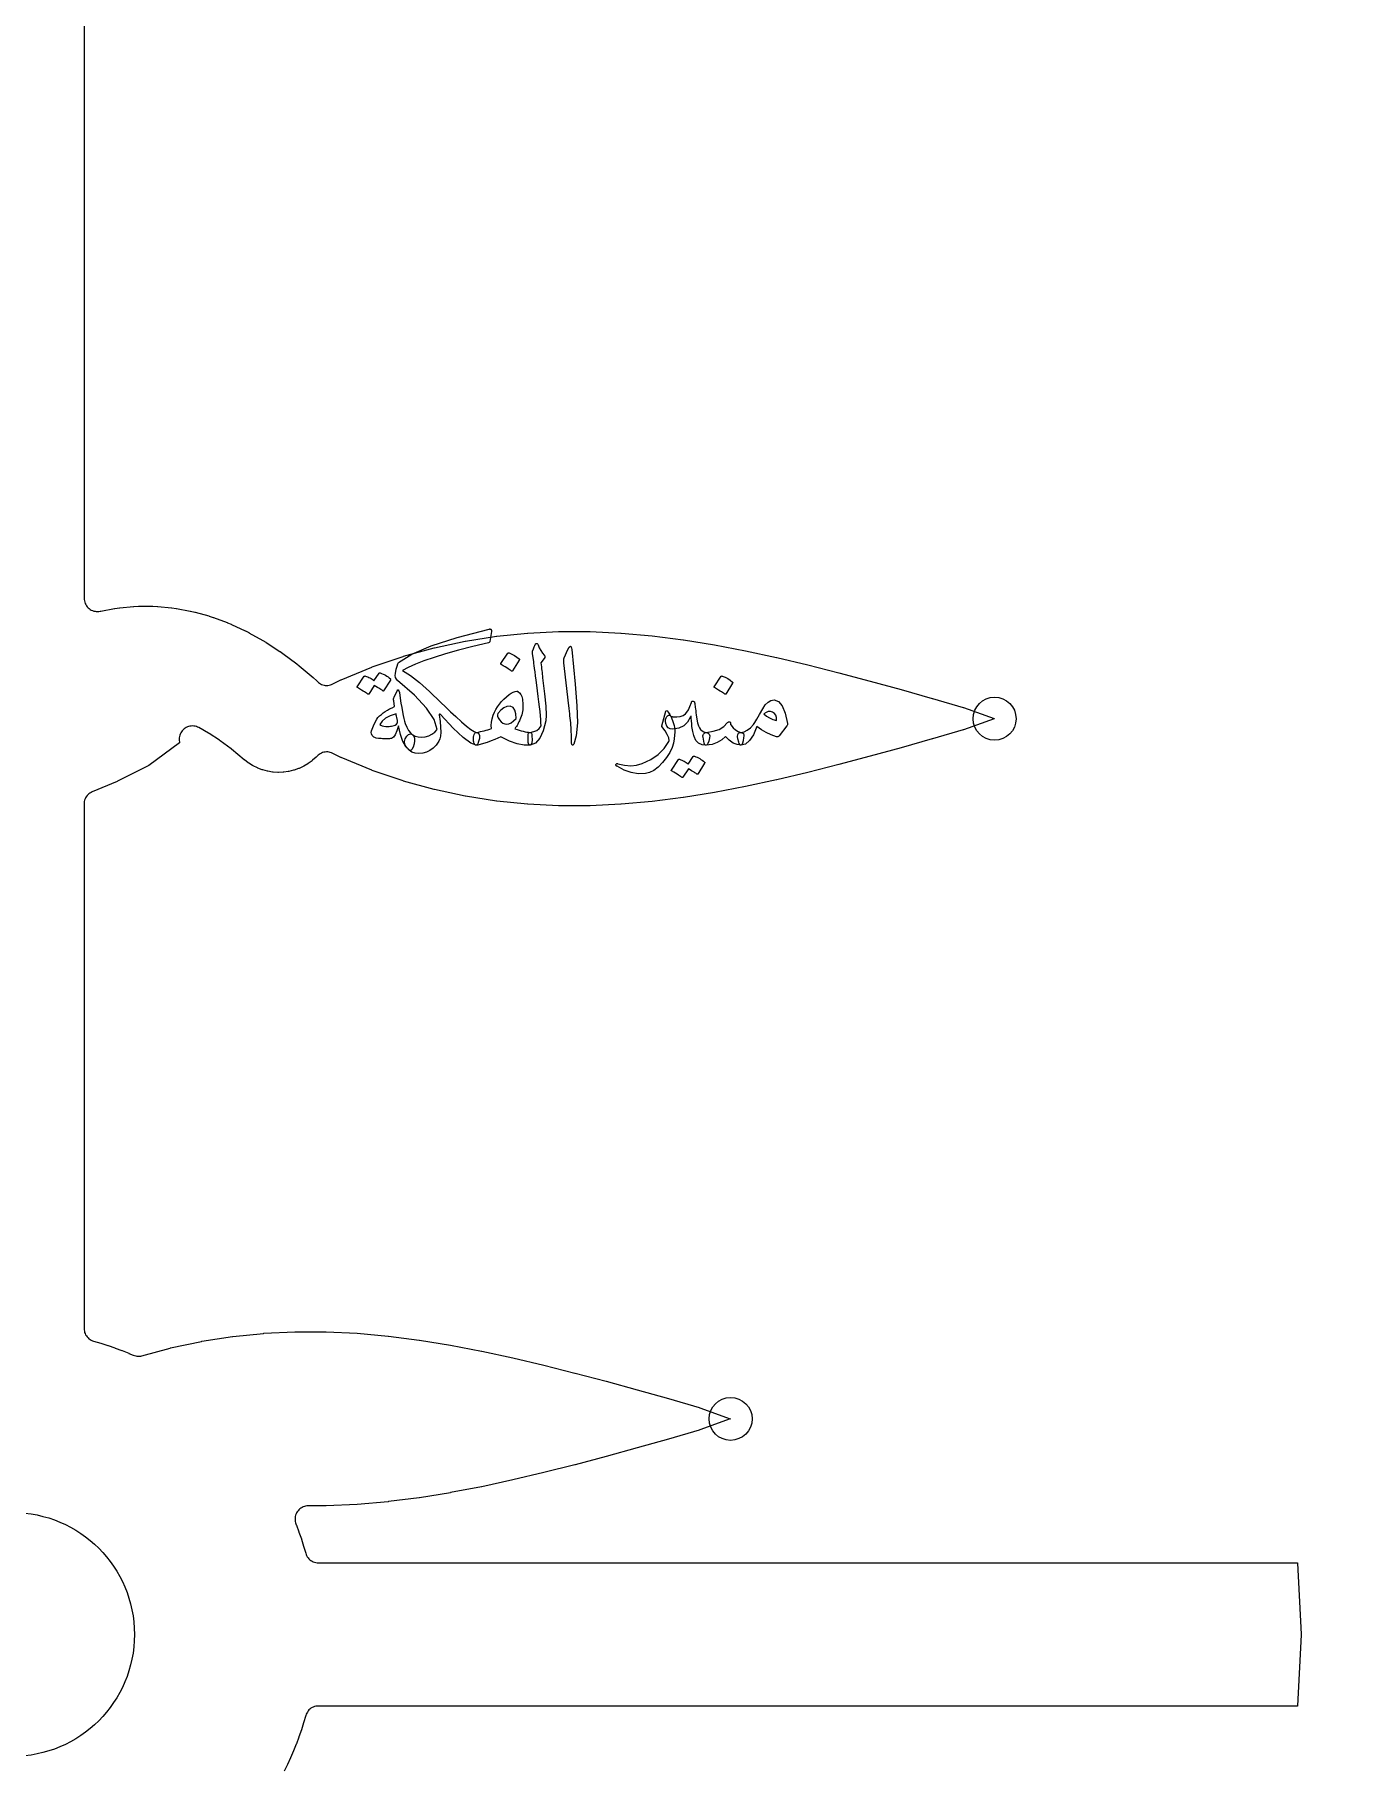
# Model space of a CAD drawing. Header units: millimetres. Extents: x -68 to 68, y -68 to 68.
# Drawn here: x 0.42 to 25.65, y -2.49 to 30.37 of the extents above; entities that cross this region are included whole.
import ezdxf

# ---------------------------------------------------------------- set-up
doc = ezdxf.new("R2010")
doc.units = ezdxf.units.MM
for name, color, linetype in [('CUT_INNER', 6, 'Continuous'), ('ENGRAVE', 7, 'Continuous'), ('TEXT', 5, 'Continuous')]:
    doc.layers.add(name, color=color, linetype=linetype)

msp = doc.modelspace()

# ---------------------------------------------------------------- linework, layer by layer
at = {"layer": 'CUT_INNER'}
msp.add_lwpolyline([(1.3602, 31.443), (1.359, 19.6678), (1.3603, 19.6429), (1.364, 19.6182), (1.3702, 19.594), (1.3787, 19.5705), (1.3896, 19.548), (1.4027, 19.5267), (1.4178, 19.5068), (1.4348, 19.4885), (1.4535, 19.472), (1.4739, 19.4575), (1.4955, 19.4451), (1.5183, 19.4349), (1.542, 19.427), (1.5664, 19.4215), (1.5912, 19.4185), (1.6162, 19.4179), (1.6411, 19.4199), (1.6656, 19.4243), (1.6725, 19.4259), (1.6779, 19.427), (1.9384, 19.4756), (1.9441, 19.4765), (2.0306, 19.4886), (2.0363, 19.4892), (2.2965, 19.5135), (2.3023, 19.5139), (2.3911, 19.518), (2.3969, 19.5182), (2.6571, 19.5182), (2.6629, 19.518), (2.7517, 19.5139), (2.7575, 19.5135), (3.0177, 19.4892), (3.0234, 19.4886), (3.1099, 19.4765), (3.1156, 19.4756), (3.376, 19.427), (3.3814, 19.4259), (3.4637, 19.4068), (3.4691, 19.4054), (3.7299, 19.3325), (3.7349, 19.331), (3.8115, 19.306), (3.8165, 19.3043), (4.0777, 19.2069), (4.0823, 19.2051), (4.1522, 19.1758), (4.1567, 19.1738), (4.4184, 19.0519), (4.4225, 19.0499), (4.4854, 19.0177), (4.4895, 19.0156), (4.7516, 18.869), (4.7553, 18.8668), (4.8111, 18.8331), (4.8147, 18.8308), (5.0773, 18.6595), (5.0805, 18.6573), (5.1296, 18.6231), (5.1328, 18.6208), (5.3958, 18.4247), (5.3986, 18.4225), (5.4416, 18.3885), (5.4444, 18.3863), (5.7066, 18.1663), (5.7112, 18.1622), (5.7779, 18.1005), (5.7884, 18.0897), (5.8063, 18.0732), (5.8256, 18.0585), (5.8463, 18.0457), (5.8682, 18.035), (5.891, 18.0265), (5.9145, 18.0202), (5.9385, 18.0163), (5.9628, 18.0147), (5.9871, 18.0154), (6.0112, 18.0186), (6.0349, 18.024), (6.058, 18.0318), (6.0802, 18.0417), (6.2314, 18.1184), (6.2402, 18.1225), (6.8229, 18.3636), (6.8304, 18.3664), (7.4139, 18.565), (7.4211, 18.5672), (8.0049, 18.7278), (8.0119, 18.7295), (8.5958, 18.8545), (8.6027, 18.8558), (9.1867, 18.947), (9.1935, 18.9479), (9.7777, 19.0069), (9.7842, 19.0074), (10.3687, 19.0358), (10.3749, 19.0359), (10.9598, 19.0355), (10.9656, 19.0353), (11.5509, 19.0079), (11.5562, 19.0076), (12.1421, 18.9553), (12.1468, 18.9548), (12.7332, 18.88), (12.7374, 18.8794), (13.3244, 18.7845), (13.3279, 18.7838), (13.9156, 18.6714), (13.9185, 18.6708), (14.5067, 18.5435), (14.5091, 18.5429), (15.0979, 18.4034), (15.0997, 18.403), (15.689, 18.2539), (15.6903, 18.2535), (16.2795, 18.0973), (16.8705, 17.9354), (17.4616, 17.769), (17.4629, 17.7686), (18.0495, 17.5968), (18.0566, 17.5944), (18.638, 17.3855), (18.6431, 17.3834), (18.638, 17.3812), (18.0566, 17.1723), (18.0495, 17.17), (17.4629, 16.9981), (17.4616, 16.9977), (16.8722, 16.8318), (16.2815, 16.67), (15.6903, 16.5132), (15.689, 16.5129), (15.0997, 16.3638), (15.0979, 16.3633), (14.5091, 16.2238), (14.5067, 16.2233), (13.9185, 16.096), (13.9156, 16.0954), (13.3279, 15.9829), (13.3244, 15.9823), (12.7374, 15.8874), (12.7332, 15.8868), (12.1468, 15.8119), (12.1421, 15.8114), (11.5562, 15.7592), (11.5509, 15.7588), (10.9656, 15.7314), (10.9598, 15.7313), (10.3749, 15.7308), (10.3687, 15.731), (9.7842, 15.7594), (9.7777, 15.7599), (9.1935, 15.8189), (9.1867, 15.8197), (8.6027, 15.911), (8.5958, 15.9122), (8.0119, 16.0373), (8.0049, 16.039), (7.4211, 16.1995), (7.4139, 16.2017), (6.8304, 16.4003), (6.8229, 16.4032), (6.2402, 16.6443), (6.2314, 16.6483), (6.0796, 16.7254), (6.0569, 16.7355), (6.0333, 16.7433), (6.009, 16.7488), (5.9843, 16.7518), (5.9595, 16.7524), (5.9347, 16.7504), (5.9102, 16.746), (5.8863, 16.7393), (5.8632, 16.7301), (5.8411, 16.7187), (5.8202, 16.7052), (5.8008, 16.6897), (5.783, 16.6723), (5.7711, 16.6595), (5.7624, 16.6509), (5.6967, 16.5927), (5.6872, 16.585), (5.6161, 16.5335), (5.6059, 16.5268), (5.5301, 16.4825), (5.5192, 16.4768), (5.4395, 16.4402), (5.4281, 16.4356), (5.3452, 16.4069), (5.3334, 16.4035), (5.2481, 16.3831), (5.236, 16.3808), (5.1491, 16.3689), (5.1369, 16.3678), (5.0492, 16.3644), (5.037, 16.3645), (4.9494, 16.3698), (4.9372, 16.3711), (4.8505, 16.3849), (4.8385, 16.3874), (4.7536, 16.4097), (4.7419, 16.4134), (4.6596, 16.4438), (4.6484, 16.4486), (4.5694, 16.487), (4.5587, 16.4929), (4.4839, 16.5388), (4.4738, 16.5457), (4.4014, 16.6006), (4.3966, 16.6044), (4.1608, 16.8022), (4.1496, 16.8111), (3.9446, 16.9639), (3.9318, 16.9729), (3.7353, 17.101), (3.7208, 17.1098), (3.536, 17.2132), (3.5138, 17.2241), (3.4907, 17.2329), (3.4668, 17.2393), (3.4424, 17.2433), (3.4177, 17.2449), (3.393, 17.2441), (3.3685, 17.2408), (3.3444, 17.2351), (3.321, 17.227), (3.2986, 17.2167), (3.2772, 17.2042), (3.2572, 17.1897), (3.2387, 17.1732), (3.222, 17.155), (3.2071, 17.1353), (3.1942, 17.1142), (3.1835, 17.0919), (3.1751, 17.0686), (3.169, 17.0446), (3.1653, 17.0202), (3.164, 16.9955), (3.1652, 16.9708), (3.1688, 16.9463), (3.1712, 16.9366), (3.1726, 16.9295), (3.168, 16.9257), (2.5863, 16.4952), (2.582, 16.4922), (2.5774, 16.4897), (1.9955, 16.1943), (1.9867, 16.1903), (1.5134, 15.9944), (1.4912, 15.9839), (1.4702, 15.9713), (1.4505, 15.9567), (1.4323, 15.9402), (1.4158, 15.9221), (1.4012, 15.9024), (1.3885, 15.8813), (1.378, 15.8591), (1.3698, 15.836), (1.3638, 15.8122), (1.3602, 15.7879), (1.359, 15.7634), (1.359, 5.8069), (1.3602, 5.7822), (1.3639, 5.7577), (1.37, 5.7337), (1.3784, 5.7104), (1.3891, 5.688), (1.4019, 5.6669), (1.4168, 5.6471), (1.4336, 5.6288), (1.4521, 5.6123), (1.4721, 5.5978), (1.4935, 5.5852), (1.516, 5.5749), (1.5394, 5.5668), (1.6752, 5.5275), (1.6781, 5.5266), (1.8103, 5.4847), (1.8132, 5.4837), (1.9443, 5.4386), (1.9472, 5.4376), (2.0772, 5.3893), (2.0801, 5.3882), (2.2089, 5.3367), (2.2117, 5.3355), (2.2932, 5.3005), (2.3157, 5.2922), (2.339, 5.286), (2.3627, 5.282), (2.3867, 5.2804), (2.4107, 5.281), (2.4345, 5.284), (2.458, 5.2893), (2.9944, 5.4368), (3.0014, 5.4385), (3.5853, 5.5635), (3.5922, 5.5648), (4.1763, 5.656), (4.183, 5.6569), (4.7673, 5.7159), (4.7737, 5.7164), (5.3583, 5.7448), (5.3644, 5.745), (5.9494, 5.7445), (5.9551, 5.7444), (6.5405, 5.717), (6.5457, 5.7166), (7.1316, 5.6643), (7.1363, 5.6638), (7.7228, 5.589), (7.7269, 5.5884), (8.3139, 5.4935), (8.3175, 5.4928), (8.9051, 5.3804), (8.9081, 5.3798), (9.4963, 5.2525), (9.4986, 5.252), (10.0874, 5.1125), (10.0892, 5.112), (10.6785, 4.9629), (10.6799, 4.9626), (11.2691, 4.8064), (11.8601, 4.6444), (12.4512, 4.478), (12.4524, 4.4777), (13.0391, 4.3058), (13.0462, 4.3035), (13.6275, 4.0946), (13.6327, 4.0924), (13.6275, 4.0902), (13.0462, 3.8813), (13.0391, 3.879), (12.4524, 3.7071), (12.4512, 3.7068), (11.8618, 3.5408), (11.2711, 3.379), (10.6799, 3.2222), (10.6785, 3.2219), (10.0892, 3.0728), (10.0874, 3.0723), (9.4986, 2.9328), (9.4963, 2.9323), (8.9081, 2.805), (8.9051, 2.8044), (8.3175, 2.6919), (8.3139, 2.6913), (7.7269, 2.5964), (7.7228, 2.5958), (7.1363, 2.521), (7.1316, 2.5205), (6.5457, 2.4682), (6.5405, 2.4678), (5.9551, 2.4404), (5.9494, 2.4403), (5.6133, 2.44), (5.5889, 2.4388), (5.5648, 2.4352), (5.5412, 2.4293), (5.5182, 2.4212), (5.4961, 2.4108), (5.4752, 2.3983), (5.4556, 2.3839), (5.4375, 2.3676), (5.421, 2.3496), (5.4064, 2.3301), (5.3937, 2.3093), (5.3832, 2.2873), (5.3748, 2.2644), (5.3687, 2.2408), (5.3649, 2.2168), (5.3635, 2.1924), (5.3644, 2.1681), (5.3677, 2.1439), (5.3734, 2.1202), (5.3813, 2.0972), (5.3882, 2.0801), (5.3893, 2.0772), (5.4376, 1.9472), (5.4386, 1.9443), (5.4837, 1.8132), (5.4847, 1.8103), (5.5266, 1.6781), (5.5275, 1.6751), (5.5665, 1.5405), (5.5666, 1.5405), (5.5739, 1.5186), (5.5841, 1.4958), (5.5965, 1.4741), (5.611, 1.4537), (5.6275, 1.4349), (5.6458, 1.4179), (5.6657, 1.4027), (5.687, 1.3896), (5.7095, 1.3788), (5.733, 1.3702), (5.7572, 1.364), (5.782, 1.3603), (5.8069, 1.359), (24.3909, 1.359), (24.3966, 1.3587), (24.3972, 1.3531), (24.4633, 0.0061), (24.4633, -0.0061), (24.3972, -1.3531), (24.3966, -1.3587), (24.3909, -1.359), (5.8069, -1.359), (5.7822, -1.3602), (5.7577, -1.3639), (5.7337, -1.37), (5.7104, -1.3784), (5.688, -1.3891), (5.6669, -1.4019), (5.6471, -1.4168), (5.6288, -1.4336), (5.6123, -1.4521), (5.5978, -1.4721), (5.5852, -1.4935), (5.5749, -1.516), (5.5668, -1.5394), (5.5275, -1.6752), (5.5266, -1.6781), (5.4847, -1.8103), (5.4837, -1.8132), (5.4386, -1.9443), (5.4376, -1.9472), (5.3893, -2.0772), (5.3882, -2.0801), (5.3367, -2.2089), (5.3355, -2.2117), (5.2809, -2.3392), (5.2796, -2.342), (5.2219, -2.4681), (5.2205, -2.4708), (5.1597, -2.5955)], dxfattribs=at)
msp.add_circle((0, 0), 2.315, dxfattribs=at)
at = {"layer": 'ENGRAVE'}
for centre, radius in [((0, 19.4171), 44.8228), ((18.644, 17.3834), 0.4077), ((13.6335, 4.0924), 0.4077)]:
    msp.add_circle(centre, radius, dxfattribs=at)
at = {"layer": 'TEXT'}
for points in [[(9.0604, 19.0861), (9.068, 19.0856), (9.0746, 19.0841), (9.0802, 19.0815), (9.0848, 19.078), (9.0904, 19.0714), (9.0936, 19.0624), (9.0944, 19.0511), (9.0929, 19.0374), (9.0631, 18.8506), (9.0606, 18.842), (9.0557, 18.835), (9.0484, 18.8298), (9.0388, 18.8262), (8.7395, 18.754), (8.4672, 18.6834), (8.2218, 18.6146), (8.0033, 18.5474), (7.8119, 18.4819), (7.6477, 18.4181), (7.5107, 18.356), (7.401, 18.2956), (7.5533, 18.2021), (7.7258, 18.0703), (7.9187, 17.9002), (8.1319, 17.692), (8.2202, 17.6052), (8.3146, 17.5153), (8.4151, 17.4225), (8.5217, 17.3265), (8.6215, 17.2407), (8.7017, 17.1783), (8.7623, 17.1392), (8.8032, 17.1235), (8.8452, 17.1052), (8.8655, 17.0666), (8.8642, 17.0078), (8.8411, 16.9286), (8.8317, 16.9073), (8.8222, 16.892), (8.8127, 16.8829), (8.8032, 16.8799), (8.7033, 16.9161), (8.5576, 17.0247), (8.3662, 17.2057), (8.1292, 17.4592), (8.1152, 17.4671), (8.1055, 17.4693), (8.1003, 17.4658), (8.0994, 17.4565), (8.1174, 17.3296), (8.1278, 17.2196), (8.1309, 17.1265), (8.1265, 17.0504), (8.1121, 17.0012), (8.0933, 16.9563), (8.0701, 16.9159), (8.0426, 16.8799), (7.9862, 16.8239), (7.9255, 16.7804), (7.8604, 16.7494), (7.7908, 16.731), (7.7128, 16.7232), (7.644, 16.7296), (7.5842, 16.7503), (7.5336, 16.7851), (7.481, 16.8411), (7.4504, 16.8954), (7.4418, 16.948), (7.4551, 16.999), (7.4869, 17.0528), (7.5201, 17.0842), (7.5546, 17.0934), (7.5905, 17.0802), (7.6443, 17.0523), (7.7028, 17.0362), (7.7661, 17.032), (7.8341, 17.0396), (7.9013, 17.0585), (7.962, 17.0883), (8.0163, 17.1289), (8.0642, 17.1803), (8.005, 17.3673), (7.8598, 17.5844), (7.6287, 17.8316), (7.3117, 18.1089), (7.2878, 18.1344), (7.2731, 18.165), (7.2675, 18.2007), (7.2711, 18.2415), (7.286, 18.3214), (7.3008, 18.3823), (7.3157, 18.4242), (7.3306, 18.4472), (7.5793, 18.6078), (7.9492, 18.7673), (8.4402, 18.9259), (9.0523, 19.0834), (9.0536, 19.0835), (9.0547, 19.0837), (9.0556, 19.0842), (9.0564, 19.0847), (9.0571, 19.0853), (9.058, 19.0858), (9.0591, 19.086), (9.0604, 19.0861)], [(9.8725, 18.6665), (9.8908, 18.7107), (9.905, 18.7457), (9.9152, 18.7716), (9.9213, 18.7883), (9.926, 18.799), (9.9321, 18.8066), (9.9395, 18.8112), (9.9483, 18.8127), (9.9583, 18.811), (9.9666, 18.8059), (9.9732, 18.7975), (9.9781, 18.7856), (10.0006, 18.7276), (10.0275, 18.6753), (10.0588, 18.6288), (10.0945, 18.588), (10.1045, 18.575), (10.1074, 18.5603), (10.1031, 18.5438), (10.0918, 18.5257), (10.0322, 18.4418), (10.0363, 18.4043), (10.0404, 18.3674), (10.0444, 18.3312), (10.0485, 18.2956), (10.0525, 18.2608), (10.0566, 18.2266), (10.0607, 18.1931), (10.0647, 18.1603), (10.1021, 17.8564), (10.125, 17.6189), (10.1333, 17.4477), (10.127, 17.3428), (10.0759, 17.1524), (10.0092, 17.0118), (9.927, 16.921), (9.8292, 16.8799), (9.8265, 16.8799), (9.8238, 16.8799), (9.8211, 16.8799), (9.8184, 16.8799), (9.8023, 16.8951), (9.792, 16.9299), (9.7874, 16.9844), (9.7886, 17.0585), (9.7911, 17.0859), (9.7988, 17.1059), (9.8115, 17.1184), (9.8292, 17.1235), (9.8979, 17.1372), (9.9551, 17.1621), (10.0008, 17.1981), (10.035, 17.2453), (10.0327, 17.302), (10.0285, 17.3665), (10.0225, 17.4387), (10.0146, 17.5187), (10.0051, 17.6062), (9.994, 17.7008), (9.9814, 17.8025), (9.9673, 17.9112), (9.9542, 18.0182), (9.9422, 18.1143), (9.9312, 18.1995), (9.9213, 18.274), (9.9126, 18.3376), (9.9057, 18.3904), (9.9004, 18.4324), (9.8969, 18.4635), (9.8698, 18.6178), (9.869, 18.633), (9.8691, 18.6462), (9.8703, 18.6574), (9.8725, 18.6665)], [(10.5439, 18.6936), (10.5698, 18.7437), (10.5906, 18.7613), (10.6063, 18.7464), (10.617, 18.699), (10.6792, 18.0358), (10.7163, 17.6287), (10.7246, 17.3035), (10.7041, 17.0602), (10.6549, 16.8988), (10.6459, 16.8856), (10.6379, 16.8785), (10.631, 16.8775), (10.6251, 16.8826), (10.6203, 16.8905), (10.617, 16.9008), (10.6149, 16.9135), (10.6143, 16.9286), (10.6143, 17.0458), (10.6088, 17.1702), (10.598, 17.3017), (10.5818, 17.4402), (10.5782, 17.4764), (10.5676, 17.5742), (10.5498, 17.7336), (10.5249, 17.9546), (10.4654, 18.4445), (10.464, 18.4706), (10.4654, 18.4946), (10.4694, 18.5166), (10.4762, 18.5366)], [(9.4042, 18.6259), (9.4076, 18.6293), (9.4123, 18.6313), (9.4184, 18.632), (9.4259, 18.6313), (9.4785, 18.61), (9.5281, 18.5839), (9.5746, 18.5532), (9.6181, 18.5176), (9.6223, 18.5122), (9.6242, 18.5068), (9.6237, 18.5014), (9.6208, 18.496), (9.4935, 18.2902), (9.4888, 18.2853), (9.4827, 18.2841), (9.4753, 18.2867), (9.4665, 18.2929), (9.4589, 18.2984), (9.4468, 18.3065), (9.4304, 18.3173), (9.4096, 18.3308), (9.3841, 18.3471), (9.3535, 18.366), (9.3178, 18.3877), (9.277, 18.412), (9.2716, 18.4161), (9.2689, 18.4202), (9.2689, 18.4242), (9.2716, 18.4283)], [(6.9598, 18.2469), (6.9631, 18.2503), (6.9679, 18.2523), (6.974, 18.253), (6.9814, 18.2523), (7.0081, 18.2424), (7.0339, 18.2314), (7.0588, 18.2193), (7.0829, 18.2063), (7.1064, 18.1921), (7.1293, 18.1765), (7.1517, 18.1596), (7.1736, 18.1413), (7.1778, 18.1358), (7.1797, 18.1298), (7.1792, 18.1236), (7.1763, 18.117), (7.0464, 17.9112), (7.0428, 17.9085), (7.0376, 17.9085), (7.0306, 17.9112), (7.022, 17.9167), (7.0161, 17.9217), (7.0064, 17.9285), (6.9931, 17.9372), (6.976, 17.9478), (6.955, 17.9604), (6.93, 17.9752), (6.9009, 17.9922), (6.8677, 18.0114), (6.7648, 17.8517), (6.7601, 17.8468), (6.754, 17.8456), (6.7466, 17.8481), (6.7378, 17.8544), (6.7302, 17.8598), (6.7181, 17.8679), (6.7017, 17.8788), (6.6809, 17.8923), (6.6554, 17.9085), (6.6248, 17.9275), (6.5891, 17.9491), (6.5483, 17.9735), (6.5441, 17.9776), (6.5422, 17.9816), (6.5427, 17.9857), (6.5456, 17.9898), (6.6782, 18.1874), (6.6816, 18.1907), (6.6863, 18.1928), (6.6924, 18.1935), (6.6999, 18.1928), (6.7225, 18.1854), (6.7445, 18.1769), (6.7659, 18.1671), (6.7865, 18.1562), (6.8065, 18.1443), (6.8258, 18.1315), (6.8444, 18.1179), (6.8623, 18.1034)], [(13.4539, 18.1874), (13.4573, 18.1907), (13.4621, 18.1928), (13.4682, 18.1935), (13.4756, 18.1928), (13.5282, 18.1715), (13.5778, 18.1454), (13.6243, 18.1146), (13.6678, 18.0791), (13.672, 18.0737), (13.6739, 18.0683), (13.6734, 18.0628), (13.6705, 18.0574), (13.5433, 17.8517), (13.5385, 17.8468), (13.5324, 17.8456), (13.525, 17.8481), (13.5162, 17.8544), (13.5086, 17.8598), (13.4966, 17.8679), (13.4802, 17.8788), (13.4594, 17.8923), (13.4338, 17.9085), (13.4032, 17.9275), (13.3675, 17.9491), (13.3267, 17.9735), (13.3213, 17.9776), (13.3186, 17.9816), (13.3186, 17.9857), (13.3213, 17.9898)], [(7.5932, 17.0775), (7.6174, 17.0506), (7.6304, 17.0132), (7.6323, 16.9653), (7.623, 16.9069), (7.6034, 16.8415), (7.5824, 16.7993), (7.56, 16.7805), (7.5364, 16.7851), (7.4695, 16.8496), (7.4125, 16.9482), (7.3653, 17.081), (7.3279, 17.248), (7.2983, 17.1499), (7.2663, 17.0775), (7.232, 17.0308), (7.1953, 17.0098), (7.1756, 17.0062), (7.1543, 17.0037), (7.1316, 17.0022), (7.1073, 17.0017), (7.0817, 17.0018), (7.0548, 17.0024), (7.0268, 17.0032), (6.9977, 17.0044), (6.9462, 17.0093), (6.9056, 17.0159), (6.8758, 17.0242), (6.8569, 17.0342), (6.8308, 17.0638), (6.8149, 17.093), (6.8092, 17.122), (6.8136, 17.1506), (6.8518, 17.2457), (6.8853, 17.3198), (6.9141, 17.3729), (6.9381, 17.405), (6.9702, 17.4355), (7.0041, 17.4646), (7.0399, 17.4923), (7.0775, 17.5187), (7.1174, 17.5439), (7.1597, 17.5681), (7.2047, 17.5913), (7.2521, 17.6135), (7.2386, 17.719), (7.2359, 17.7409), (7.2359, 17.7603), (7.2386, 17.7774), (7.244, 17.7921), (7.3008, 17.914), (7.3127, 17.929), (7.3239, 17.9282), (7.3343, 17.9114), (7.3442, 17.8788), (7.3601, 17.7748), (7.3753, 17.6795), (7.3898, 17.5927), (7.4037, 17.5147), (7.4172, 17.4454), (7.4308, 17.3851), (7.4443, 17.3337), (7.4578, 17.2913), (7.4866, 17.2211), (7.5188, 17.1621), (7.5543, 17.1142), (7.5932, 17.0775)], [(9.572, 17.9058), (9.5759, 17.9057), (9.5795, 17.9055), (9.5827, 17.9051), (9.5856, 17.9045), (9.5883, 17.9037), (9.591, 17.9028), (9.5937, 17.9017), (9.5964, 17.9004), (9.626, 17.8759), (9.6499, 17.8429), (9.668, 17.8014), (9.6803, 17.7515), (9.6906, 17.6502), (9.6864, 17.5519), (9.6676, 17.4566), (9.6343, 17.3644), (9.6245, 17.3428), (9.614, 17.3211), (9.6028, 17.2995), (9.591, 17.2778), (9.5785, 17.2561), (9.5653, 17.2345), (9.5514, 17.2128), (9.5369, 17.1912), (9.5781, 17.177), (9.6181, 17.1644), (9.6566, 17.1534), (9.6939, 17.1438), (9.7297, 17.1359), (9.7642, 17.1299), (9.7974, 17.1258), (9.8292, 17.1235), (9.8414, 17.1193), (9.8509, 17.1066), (9.8576, 17.0854), (9.8617, 17.0558), (9.8658, 16.9809), (9.8617, 16.9266), (9.8495, 16.8929), (9.8292, 16.8799), (9.7132, 16.8805), (9.5815, 16.9069), (9.4343, 16.959), (9.2716, 17.0369), (9.2169, 17.0112), (9.1558, 16.9854), (9.0883, 16.9597), (9.0144, 16.934), (8.9405, 16.9103), (8.8811, 16.8934), (8.8362, 16.8832), (8.806, 16.8799), (8.7907, 16.8836), (8.7775, 16.8948), (8.7664, 16.9134), (8.7572, 16.9394), (8.7538, 16.9543), (8.7515, 16.9692), (8.7504, 16.9841), (8.7505, 16.999), (8.7514, 17.0139), (8.7528, 17.0288), (8.7548, 17.0436), (8.7572, 17.0585), (8.7653, 17.0859), (8.7762, 17.1059), (8.7897, 17.1184), (8.806, 17.1235), (8.8447, 17.1305), (8.8824, 17.138), (8.9191, 17.1461), (8.9548, 17.1546), (8.9899, 17.1637), (9.0245, 17.1732), (9.0589, 17.1833), (9.0929, 17.1939), (9.0878, 17.2546), (9.0915, 17.3177), (9.1041, 17.3832), (9.1254, 17.451), (9.149, 17.5057), (9.1765, 17.5587), (9.2079, 17.6099), (9.2431, 17.6595), (9.2826, 17.7074), (9.3267, 17.7536), (9.3754, 17.7981), (9.4286, 17.8409), (9.47, 17.8693), (9.5078, 17.8896), (9.5418, 17.9018), (9.572, 17.9058)], [(7.2819, 17.4754), (7.1721, 17.4365), (7.0836, 17.3901), (7.0164, 17.3363), (6.9706, 17.2751), (6.9911, 17.2616), (7.0173, 17.2507), (7.0493, 17.2426), (7.087, 17.2372), (7.1087, 17.2363), (7.1306, 17.2362), (7.1527, 17.2369), (7.175, 17.2385), (7.1974, 17.2413), (7.22, 17.2457), (7.2427, 17.2515), (7.2656, 17.2588), (7.292, 17.2761), (7.3063, 17.3062), (7.3083, 17.3492), (7.2981, 17.405), (7.291, 17.4307), (7.286, 17.451), (7.2829, 17.4659), (7.2819, 17.4754)], [(9.4502, 17.6189), (9.3868, 17.6153), (9.3264, 17.5911), (9.269, 17.5463), (9.2147, 17.4808), (9.2054, 17.4592), (9.2073, 17.4321), (9.2203, 17.3996), (9.2445, 17.3617), (9.2765, 17.3262), (9.3101, 17.3008), (9.3455, 17.2856), (9.3826, 17.2805), (9.4232, 17.2871), (9.4665, 17.3069), (9.5125, 17.3399), (9.5612, 17.3861), (9.5573, 17.4768), (9.5375, 17.5458), (9.5018, 17.5932), (9.4502, 17.6189)], [(11.4778, 16.4792), (11.4693, 16.4848), (11.4629, 16.4907), (11.4585, 16.497), (11.4561, 16.5036), (11.4556, 16.509), (11.4568, 16.5144), (11.4597, 16.5198), (11.4643, 16.5252), (11.469, 16.5285), (11.4751, 16.53), (11.4825, 16.5298), (11.4913, 16.5279), (11.6177, 16.4997), (11.737, 16.4907), (11.8492, 16.501), (11.9542, 16.5307), (12.1168, 16.6087), (12.2554, 16.7046), (12.3699, 16.8184), (12.4605, 16.9502), (12.4617, 16.9528), (12.4628, 16.955), (12.4638, 16.9568), (12.4645, 16.9584), (12.4651, 16.9597), (12.4655, 16.9611), (12.4658, 16.9624), (12.4659, 16.9638), (12.4572, 17.0183), (12.4314, 17.0815), (12.3882, 17.1536), (12.3278, 17.2345), (12.3256, 17.2396), (12.3244, 17.244), (12.3243, 17.2477), (12.3251, 17.2507), (12.4036, 17.5268), (12.4122, 17.5372), (12.4273, 17.5302), (12.4488, 17.506), (12.4767, 17.4646), (12.511, 17.4018), (12.5383, 17.3326), (12.5584, 17.257), (12.5714, 17.1749), (12.574, 17.1286), (12.5708, 17.0707), (12.5618, 17.0013), (12.5471, 16.9205), (12.5209, 16.8335), (12.4774, 16.7432), (12.4166, 16.6494), (12.3386, 16.5523), (12.2546, 16.466), (12.1728, 16.4021), (12.0935, 16.3605), (12.0165, 16.3412), (11.8803, 16.3386), (11.7451, 16.3608), (11.611, 16.4077), (11.4778, 16.4792)], [(12.9234, 17.7163), (12.9354, 17.7116), (12.9443, 17.7028), (12.9503, 17.6899), (12.9531, 17.673), (12.9547, 17.6613), (12.9569, 17.6449), (12.9595, 17.624), (12.9626, 17.5986), (12.9663, 17.5687), (12.9704, 17.5346), (12.9751, 17.4963), (12.9802, 17.4538), (12.991, 17.3725), (13.0046, 17.3049), (13.0208, 17.2507), (13.0398, 17.2101), (13.0629, 17.1783), (13.0919, 17.1533), (13.1266, 17.135), (13.167, 17.1235), (13.2047, 17.111), (13.2286, 17.0897), (13.2386, 17.0595), (13.2347, 17.0206), (13.2184, 16.959), (13.2022, 16.9151), (13.1859, 16.8887), (13.1697, 16.8799), (13.0904, 16.89), (13.0256, 16.9205), (12.9753, 16.9712), (12.9396, 17.0423), (12.9329, 17.0647), (12.9264, 17.0886), (12.9201, 17.1141), (12.9139, 17.1411), (12.9082, 17.1698), (12.9034, 17.2003), (12.8994, 17.2327), (12.8963, 17.267), (12.8937, 17.3003), (12.8912, 17.3299), (12.8889, 17.3558), (12.8868, 17.378), (12.885, 17.3961), (12.8838, 17.4098), (12.883, 17.4191), (12.8828, 17.424), (12.8826, 17.4263), (12.8821, 17.4277), (12.8812, 17.4283), (12.8801, 17.428), (12.8785, 17.4268), (12.8767, 17.4243), (12.8745, 17.4207), (12.8719, 17.4159), (12.8173, 17.3182), (12.7427, 17.2473), (12.6481, 17.2032), (12.5335, 17.1858), (12.4848, 17.1913), (12.4469, 17.2108), (12.4199, 17.2441), (12.4036, 17.2913), (12.3985, 17.3341), (12.3996, 17.3705), (12.4067, 17.4005), (12.4199, 17.424), (12.4361, 17.4404), (12.4523, 17.449), (12.4686, 17.4499), (12.4848, 17.4429), (12.4989, 17.4335), (12.5112, 17.4267), (12.5219, 17.4226), (12.5308, 17.4213), (12.6092, 17.4186), (12.6763, 17.4267), (12.7323, 17.4456), (12.7772, 17.4754), (12.8034, 17.5042), (12.8306, 17.5499), (12.8589, 17.6125), (12.8882, 17.692), (12.8934, 17.7047), (12.901, 17.713), (12.911, 17.7168), (12.9234, 17.7163)], [(14.4583, 17.7407), (14.543, 17.7106), (14.6132, 17.6257), (14.6689, 17.4859), (14.71, 17.2913), (14.7115, 17.2773), (14.7107, 17.2649), (14.7075, 17.2543), (14.7019, 17.2453), (14.553, 17.0585), (14.5427, 17.0472), (14.5307, 17.0403), (14.517, 17.0377), (14.5016, 17.0396), (14.4004, 17.0741), (14.3053, 17.1181), (14.2163, 17.1715), (14.1334, 17.2345), (14.0666, 17.0793), (13.9933, 16.9685), (13.9136, 16.902), (13.8275, 16.8799), (13.8179, 16.8834), (13.8079, 16.8941), (13.7976, 16.9118), (13.7869, 16.9367), (13.7705, 16.9983), (13.7646, 17.0477), (13.7691, 17.0849), (13.7842, 17.11), (13.793, 17.1159), (13.8032, 17.1201), (13.8147, 17.1227), (13.8275, 17.1235), (13.8891, 17.134), (13.9493, 17.1627), (14.0082, 17.2098), (14.0657, 17.2751), (14.0909, 17.313), (14.1287, 17.3753), (14.1789, 17.4619), (14.2417, 17.5729), (14.2908, 17.6463), (14.3432, 17.6987), (14.399, 17.7302), (14.4583, 17.7407)], [(14.2633, 17.4754), (14.3141, 17.4331), (14.3716, 17.3983), (14.4359, 17.3709), (14.507, 17.3509), (14.5031, 17.4042), (14.4887, 17.4477), (14.4638, 17.4813), (14.4285, 17.5052), (14.3877, 17.5175), (14.3466, 17.5167), (14.3051, 17.5027), (14.2633, 17.4754)], [(13.8275, 17.1235), (13.849, 17.1166), (13.8647, 17.1093), (13.8747, 17.1017), (13.8789, 17.0937), (13.881, 17.0815), (13.8817, 17.0666), (13.881, 17.0491), (13.8789, 17.0288), (13.8686, 16.9636), (13.8566, 16.9171), (13.8429, 16.8892), (13.8275, 16.8799), (13.7544, 16.8902), (13.6813, 16.9211), (13.6082, 16.9727), (13.5352, 17.045), (13.4654, 16.9788), (13.3809, 16.9293), (13.2814, 16.8963), (13.167, 16.8799), (13.1546, 16.8824), (13.1447, 16.89), (13.1371, 16.9027), (13.1318, 16.9205), (13.1101, 17.0342), (13.1078, 17.0469), (13.1088, 17.0606), (13.1132, 17.0753), (13.121, 17.091), (13.1299, 17.1032), (13.1406, 17.1127), (13.153, 17.1194), (13.167, 17.1235), (13.3037, 17.1438), (13.416, 17.1803), (13.504, 17.2331), (13.5676, 17.3022), (13.5751, 17.3116), (13.5839, 17.3184), (13.594, 17.3225), (13.6055, 17.3238), (13.6162, 17.3223), (13.6238, 17.3177), (13.6284, 17.3101), (13.6299, 17.2995), (13.6302, 17.2893), (13.6313, 17.2805), (13.6329, 17.2731), (13.6353, 17.267), (13.6808, 17.2123), (13.728, 17.1702), (13.7769, 17.1406), (13.8275, 17.1235)], [(12.9234, 16.666), (12.9267, 16.6694), (12.9315, 16.6714), (12.9376, 16.6721), (12.945, 16.6714), (12.9717, 16.6614), (12.9975, 16.6504), (13.0224, 16.6384), (13.0465, 16.6254), (13.07, 16.6112), (13.0929, 16.5956), (13.1153, 16.5787), (13.1372, 16.5604), (13.1414, 16.5548), (13.1433, 16.5489), (13.1428, 16.5427), (13.1399, 16.5361), (13.01, 16.3303), (13.0064, 16.3276), (13.0012, 16.3276), (12.9943, 16.3303), (12.9856, 16.3357), (12.9797, 16.3407), (12.9701, 16.3476), (12.9567, 16.3563), (12.9396, 16.3669), (12.9186, 16.3795), (12.8936, 16.3943), (12.8645, 16.4113), (12.8313, 16.4305), (12.7285, 16.2708), (12.7237, 16.2659), (12.7176, 16.2647), (12.7102, 16.2672), (12.7014, 16.2735), (12.6938, 16.2789), (12.6818, 16.287), (12.6653, 16.2979), (12.6445, 16.3114), (12.619, 16.3276), (12.5884, 16.3466), (12.5527, 16.3682), (12.5119, 16.3926), (12.5077, 16.3967), (12.5058, 16.4007), (12.5063, 16.4048), (12.5092, 16.4088), (12.6418, 16.6065), (12.6452, 16.6098), (12.65, 16.6119), (12.656, 16.6125), (12.6635, 16.6119), (12.6862, 16.6045), (12.7082, 16.596), (12.7295, 16.5862), (12.7501, 16.5753), (12.7701, 16.5634), (12.7894, 16.5506), (12.808, 16.537), (12.8259, 16.5225)]]:
    msp.add_lwpolyline(points, close=True, dxfattribs=at)

doc.saveas('drawing.dxf')
